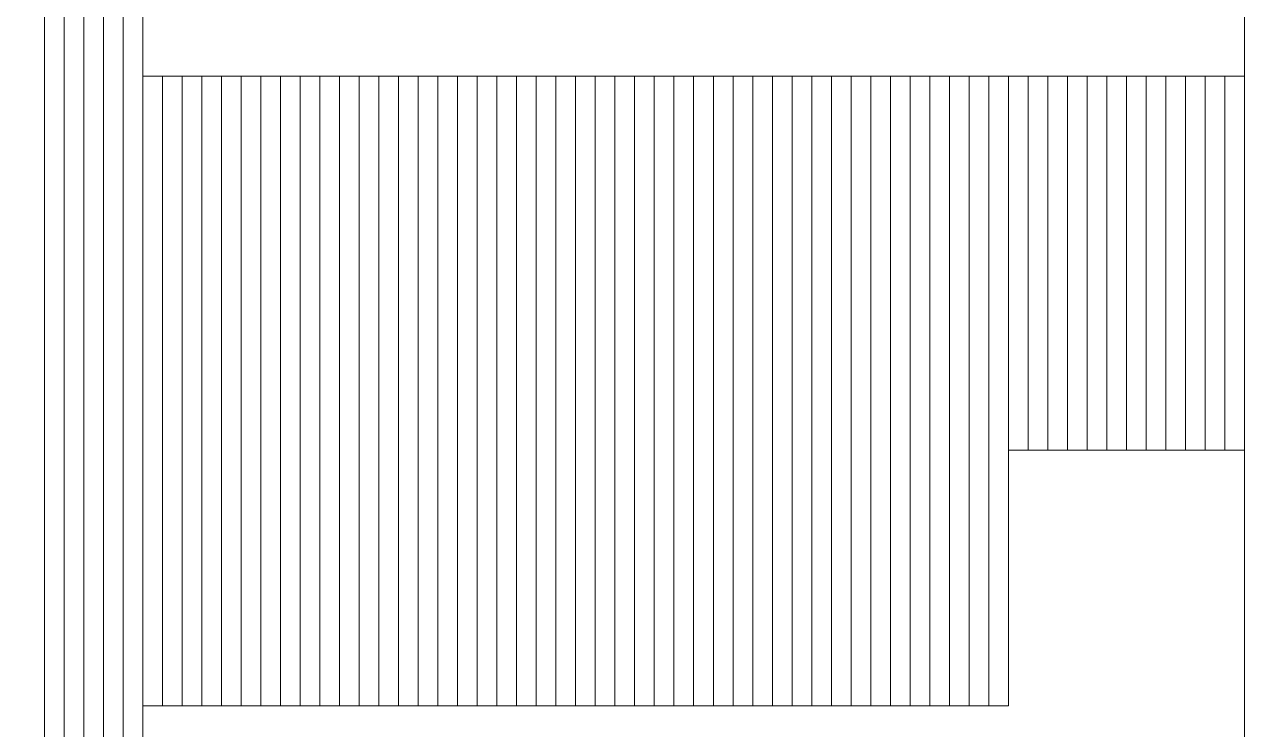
# Model space of a CAD drawing. Header units: millimetres. Extents: x -86 to 67, y -55 to 52.
# Drawn here: x 7.593 to 9.18, y -50.664 to -49.755 of the extents above; entities that cross this region are included whole.
import ezdxf

# ---------------------------------------------------------------- set-up
doc = ezdxf.new("R2010")
doc.units = ezdxf.units.MM
doc.header["$MEASUREMENT"] = 0
doc.layers.add('BG_OUTLINE', color=7, linetype='Continuous')
doc.layers.add('MA_PEN3', color=7, linetype='Continuous')

msp = doc.modelspace()

# ---------------------------------------------------------------- linework, layer by layer
at = {"layer": 'BG_OUTLINE', "color": 3, "lineweight": 9}
msp.add_open_spline([(-60.0926, 34.7331), (-60.0926, 34.7331), (63.7724, 34.7331), (63.7724, 34.7331), (63.7724, 34.7331), (64.585, 34.7336), (65.3646, 34.4113), (65.9396, 33.837), (65.9396, 33.837), (66.5146, 33.2627), (66.8379, 32.4797), (66.8384, 31.667), (66.8384, 31.667), (66.8384, 31.667), (66.8412, -52.28), (66.8412, -52.28), (66.8412, -52.28), (66.8412, -52.28), (66.8384, -52.1933), (66.8384, -52.1933), (66.8384, -52.1933), (66.8389, -53.006), (66.5166, -53.7856), (65.9424, -54.3606), (65.9424, -54.3606), (65.3681, -54.9356), (64.585, -55.2589), (63.7724, -55.2594), (63.7724, -55.2594), (63.7724, -55.2594), (-60.1869, -55.2594), (-60.1869, -55.2594), (-60.1869, -55.2594), (-60.1869, -55.2594), (-60.0853, -55.2518), (-60.0853, -55.2518), (-60.0853, -55.2518), (-60.8979, -55.2523), (-61.6775, -54.9299), (-62.2525, -54.3557), (-62.2525, -54.3557), (-62.8275, -53.7814), (-63.1508, -52.9984), (-63.1513, -52.1857), (-63.1513, -52.1857), (-63.1513, -52.1857), (-63.1587, 31.667), (-63.1587, 31.667), (-63.1587, 31.667), (-63.1592, 32.4797), (-62.8369, 33.2593), (-62.2626, 33.8343), (-62.2626, 33.8343), (-61.6883, 34.4093), (-60.9053, 34.7326), (-60.0926, 34.7331)], degree=3, knots=[0, 0, 0, 0, 0.071429, 0.071429, 0.071429, 0.071429, 0.142857, 0.142857, 0.142857, 0.142857, 0.214286, 0.214286, 0.214286, 0.214286, 0.285714, 0.285714, 0.285714, 0.285714, 0.357143, 0.357143, 0.357143, 0.357143, 0.428571, 0.428571, 0.428571, 0.428571, 0.5, 0.5, 0.5, 0.5, 0.571429, 0.571429, 0.571429, 0.571429, 0.642857, 0.642857, 0.642857, 0.642857, 0.714286, 0.714286, 0.714286, 0.714286, 0.785714, 0.785714, 0.785714, 0.785714, 0.857143, 0.857143, 0.857143, 0.857143, 0.928571, 0.928571, 0.928571, 0.928571, 1, 1, 1, 1], dxfattribs=at)
at = {"layer": 'MA_PEN3', "color": 5, "lineweight": 9}
for points in [[(7.6438, -51.8024), (7.6438, -51.8024), (7.6184, -51.8024), (7.6184, -51.8024), (7.6184, -51.8024), (7.6184, -51.8024), (7.6184, -46.7478), (7.6184, -46.7478), (7.6184, -46.7478), (7.6184, -46.7478), (7.6438, -46.7478), (7.6438, -46.7478), (7.6438, -46.7478), (7.6438, -46.7478), (7.6438, -51.8024), (7.6438, -51.8024)], [(7.6692, -51.8024), (7.6692, -51.8024), (7.6438, -51.8024), (7.6438, -51.8024), (7.6438, -51.8024), (7.6438, -51.8024), (7.6438, -46.7478), (7.6438, -46.7478), (7.6438, -46.7478), (7.6438, -46.7478), (7.6692, -46.7478), (7.6692, -46.7478), (7.6692, -46.7478), (7.6692, -46.7478), (7.6692, -51.8024), (7.6692, -51.8024)], [(7.6946, -51.8024), (7.6946, -51.8024), (7.6692, -51.8024), (7.6692, -51.8024), (7.6692, -51.8024), (7.6692, -51.8024), (7.6692, -46.7478), (7.6692, -46.7478), (7.6692, -46.7478), (7.6692, -46.7478), (7.6946, -46.7478), (7.6946, -46.7478), (7.6946, -46.7478), (7.6946, -46.7478), (7.6946, -51.8024), (7.6946, -51.8024)], [(7.72, -51.8024), (7.72, -51.8024), (7.6946, -51.8024), (7.6946, -51.8024), (7.6946, -51.8024), (7.6946, -51.8024), (7.6946, -46.7478), (7.6946, -46.7478), (7.6946, -46.7478), (7.6946, -46.7478), (7.72, -46.7478), (7.72, -46.7478), (7.72, -46.7478), (7.72, -46.7478), (7.72, -51.8024), (7.72, -51.8024)], [(9.1932, -51.8024), (9.1932, -51.8024), (9.1678, -51.8024), (9.1678, -51.8024), (9.1678, -51.8024), (9.1678, -51.8024), (9.1678, -46.7478), (9.1678, -46.7478), (9.1678, -46.7478), (9.1678, -46.7478), (9.1932, -46.7478), (9.1932, -46.7478), (9.1932, -46.7478), (9.1932, -46.7478), (9.1932, -51.8024), (9.1932, -51.8024)], [(7.7454, -51.8024), (7.7454, -51.8024), (7.72, -51.8024), (7.72, -51.8024), (7.72, -51.8024), (7.72, -51.8024), (7.72, -47.3066), (7.72, -47.3066), (7.72, -47.3066), (7.72, -47.3066), (7.7454, -47.3066), (7.7454, -47.3066), (7.7454, -47.3066), (7.7454, -47.3066), (7.7454, -51.8024), (7.7454, -51.8024)], [(7.7708, -50.634), (7.7708, -50.634), (7.7454, -50.634), (7.7454, -50.634), (7.7454, -50.634), (7.7454, -50.634), (7.7454, -49.8212), (7.7454, -49.8212), (7.7454, -49.8212), (7.7454, -49.8212), (7.7708, -49.8212), (7.7708, -49.8212), (7.7708, -49.8212), (7.7708, -49.8212), (7.7708, -50.634), (7.7708, -50.634)], [(7.7962, -50.634), (7.7962, -50.634), (7.7708, -50.634), (7.7708, -50.634), (7.7708, -50.634), (7.7708, -50.634), (7.7708, -49.8212), (7.7708, -49.8212), (7.7708, -49.8212), (7.7708, -49.8212), (7.7962, -49.8212), (7.7962, -49.8212), (7.7962, -49.8212), (7.7962, -49.8212), (7.7962, -50.634), (7.7962, -50.634)], [(7.8216, -50.634), (7.8216, -50.634), (7.7962, -50.634), (7.7962, -50.634), (7.7962, -50.634), (7.7962, -50.634), (7.7962, -49.8212), (7.7962, -49.8212), (7.7962, -49.8212), (7.7962, -49.8212), (7.8216, -49.8212), (7.8216, -49.8212), (7.8216, -49.8212), (7.8216, -49.8212), (7.8216, -50.634), (7.8216, -50.634)], [(7.847, -50.634), (7.847, -50.634), (7.8216, -50.634), (7.8216, -50.634), (7.8216, -50.634), (7.8216, -50.634), (7.8216, -49.8212), (7.8216, -49.8212), (7.8216, -49.8212), (7.8216, -49.8212), (7.847, -49.8212), (7.847, -49.8212), (7.847, -49.8212), (7.847, -49.8212), (7.847, -50.634), (7.847, -50.634)], [(7.8724, -50.634), (7.8724, -50.634), (7.847, -50.634), (7.847, -50.634), (7.847, -50.634), (7.847, -50.634), (7.847, -49.8212), (7.847, -49.8212), (7.847, -49.8212), (7.847, -49.8212), (7.8724, -49.8212), (7.8724, -49.8212), (7.8724, -49.8212), (7.8724, -49.8212), (7.8724, -50.634), (7.8724, -50.634)], [(7.8978, -50.634), (7.8978, -50.634), (7.8724, -50.634), (7.8724, -50.634), (7.8724, -50.634), (7.8724, -50.634), (7.8724, -49.8212), (7.8724, -49.8212), (7.8724, -49.8212), (7.8724, -49.8212), (7.8978, -49.8212), (7.8978, -49.8212), (7.8978, -49.8212), (7.8978, -49.8212), (7.8978, -50.634), (7.8978, -50.634)], [(7.9232, -50.634), (7.9232, -50.634), (7.8978, -50.634), (7.8978, -50.634), (7.8978, -50.634), (7.8978, -50.634), (7.8978, -49.8212), (7.8978, -49.8212), (7.8978, -49.8212), (7.8978, -49.8212), (7.9232, -49.8212), (7.9232, -49.8212), (7.9232, -49.8212), (7.9232, -49.8212), (7.9232, -50.634), (7.9232, -50.634)], [(7.9486, -50.634), (7.9486, -50.634), (7.9232, -50.634), (7.9232, -50.634), (7.9232, -50.634), (7.9232, -50.634), (7.9232, -49.8212), (7.9232, -49.8212), (7.9232, -49.8212), (7.9232, -49.8212), (7.9486, -49.8212), (7.9486, -49.8212), (7.9486, -49.8212), (7.9486, -49.8212), (7.9486, -50.634), (7.9486, -50.634)], [(7.974, -50.634), (7.974, -50.634), (7.9486, -50.634), (7.9486, -50.634), (7.9486, -50.634), (7.9486, -50.634), (7.9486, -49.8212), (7.9486, -49.8212), (7.9486, -49.8212), (7.9486, -49.8212), (7.974, -49.8212), (7.974, -49.8212), (7.974, -49.8212), (7.974, -49.8212), (7.974, -50.634), (7.974, -50.634)], [(7.9994, -50.634), (7.9994, -50.634), (7.974, -50.634), (7.974, -50.634), (7.974, -50.634), (7.974, -50.634), (7.974, -49.8212), (7.974, -49.8212), (7.974, -49.8212), (7.974, -49.8212), (7.9994, -49.8212), (7.9994, -49.8212), (7.9994, -49.8212), (7.9994, -49.8212), (7.9994, -50.634), (7.9994, -50.634)], [(8.0248, -50.634), (8.0248, -50.634), (7.9994, -50.634), (7.9994, -50.634), (7.9994, -50.634), (7.9994, -50.634), (7.9994, -49.8212), (7.9994, -49.8212), (7.9994, -49.8212), (7.9994, -49.8212), (8.0248, -49.8212), (8.0248, -49.8212), (8.0248, -49.8212), (8.0248, -49.8212), (8.0248, -50.634), (8.0248, -50.634)], [(8.0502, -50.634), (8.0502, -50.634), (8.0248, -50.634), (8.0248, -50.634), (8.0248, -50.634), (8.0248, -50.634), (8.0248, -49.8212), (8.0248, -49.8212), (8.0248, -49.8212), (8.0248, -49.8212), (8.0502, -49.8212), (8.0502, -49.8212), (8.0502, -49.8212), (8.0502, -49.8212), (8.0502, -50.634), (8.0502, -50.634)], [(8.0756, -50.634), (8.0756, -50.634), (8.0502, -50.634), (8.0502, -50.634), (8.0502, -50.634), (8.0502, -50.634), (8.0502, -49.8212), (8.0502, -49.8212), (8.0502, -49.8212), (8.0502, -49.8212), (8.0756, -49.8212), (8.0756, -49.8212), (8.0756, -49.8212), (8.0756, -49.8212), (8.0756, -50.634), (8.0756, -50.634)], [(8.101, -50.634), (8.101, -50.634), (8.0756, -50.634), (8.0756, -50.634), (8.0756, -50.634), (8.0756, -50.634), (8.0756, -49.8212), (8.0756, -49.8212), (8.0756, -49.8212), (8.0756, -49.8212), (8.101, -49.8212), (8.101, -49.8212), (8.101, -49.8212), (8.101, -49.8212), (8.101, -50.634), (8.101, -50.634)], [(8.1264, -50.634), (8.1264, -50.634), (8.101, -50.634), (8.101, -50.634), (8.101, -50.634), (8.101, -50.634), (8.101, -49.8212), (8.101, -49.8212), (8.101, -49.8212), (8.101, -49.8212), (8.1264, -49.8212), (8.1264, -49.8212), (8.1264, -49.8212), (8.1264, -49.8212), (8.1264, -50.634), (8.1264, -50.634)], [(8.1518, -50.634), (8.1518, -50.634), (8.1264, -50.634), (8.1264, -50.634), (8.1264, -50.634), (8.1264, -50.634), (8.1264, -49.8212), (8.1264, -49.8212), (8.1264, -49.8212), (8.1264, -49.8212), (8.1518, -49.8212), (8.1518, -49.8212), (8.1518, -49.8212), (8.1518, -49.8212), (8.1518, -50.634), (8.1518, -50.634)], [(8.1772, -50.634), (8.1772, -50.634), (8.1518, -50.634), (8.1518, -50.634), (8.1518, -50.634), (8.1518, -50.634), (8.1518, -49.8212), (8.1518, -49.8212), (8.1518, -49.8212), (8.1518, -49.8212), (8.1772, -49.8212), (8.1772, -49.8212), (8.1772, -49.8212), (8.1772, -49.8212), (8.1772, -50.634), (8.1772, -50.634)], [(8.2026, -50.634), (8.2026, -50.634), (8.1772, -50.634), (8.1772, -50.634), (8.1772, -50.634), (8.1772, -50.634), (8.1772, -49.8212), (8.1772, -49.8212), (8.1772, -49.8212), (8.1772, -49.8212), (8.2026, -49.8212), (8.2026, -49.8212), (8.2026, -49.8212), (8.2026, -49.8212), (8.2026, -50.634), (8.2026, -50.634)], [(8.228, -50.634), (8.228, -50.634), (8.2026, -50.634), (8.2026, -50.634), (8.2026, -50.634), (8.2026, -50.634), (8.2026, -49.8212), (8.2026, -49.8212), (8.2026, -49.8212), (8.2026, -49.8212), (8.228, -49.8212), (8.228, -49.8212), (8.228, -49.8212), (8.228, -49.8212), (8.228, -50.634), (8.228, -50.634)], [(8.2534, -50.634), (8.2534, -50.634), (8.228, -50.634), (8.228, -50.634), (8.228, -50.634), (8.228, -50.634), (8.228, -49.8212), (8.228, -49.8212), (8.228, -49.8212), (8.228, -49.8212), (8.2534, -49.8212), (8.2534, -49.8212), (8.2534, -49.8212), (8.2534, -49.8212), (8.2534, -50.634), (8.2534, -50.634)], [(8.2788, -50.634), (8.2788, -50.634), (8.2534, -50.634), (8.2534, -50.634), (8.2534, -50.634), (8.2534, -50.634), (8.2534, -49.8212), (8.2534, -49.8212), (8.2534, -49.8212), (8.2534, -49.8212), (8.2788, -49.8212), (8.2788, -49.8212), (8.2788, -49.8212), (8.2788, -49.8212), (8.2788, -50.634), (8.2788, -50.634)], [(8.3042, -50.634), (8.3042, -50.634), (8.2788, -50.634), (8.2788, -50.634), (8.2788, -50.634), (8.2788, -50.634), (8.2788, -49.8212), (8.2788, -49.8212), (8.2788, -49.8212), (8.2788, -49.8212), (8.3042, -49.8212), (8.3042, -49.8212), (8.3042, -49.8212), (8.3042, -49.8212), (8.3042, -50.634), (8.3042, -50.634)], [(8.3296, -50.634), (8.3296, -50.634), (8.3042, -50.634), (8.3042, -50.634), (8.3042, -50.634), (8.3042, -50.634), (8.3042, -49.8212), (8.3042, -49.8212), (8.3042, -49.8212), (8.3042, -49.8212), (8.3296, -49.8212), (8.3296, -49.8212), (8.3296, -49.8212), (8.3296, -49.8212), (8.3296, -50.634), (8.3296, -50.634)], [(8.355, -50.634), (8.355, -50.634), (8.3296, -50.634), (8.3296, -50.634), (8.3296, -50.634), (8.3296, -50.634), (8.3296, -49.8212), (8.3296, -49.8212), (8.3296, -49.8212), (8.3296, -49.8212), (8.355, -49.8212), (8.355, -49.8212), (8.355, -49.8212), (8.355, -49.8212), (8.355, -50.634), (8.355, -50.634)], [(8.3804, -50.634), (8.3804, -50.634), (8.355, -50.634), (8.355, -50.634), (8.355, -50.634), (8.355, -50.634), (8.355, -49.8212), (8.355, -49.8212), (8.355, -49.8212), (8.355, -49.8212), (8.3804, -49.8212), (8.3804, -49.8212), (8.3804, -49.8212), (8.3804, -49.8212), (8.3804, -50.634), (8.3804, -50.634)], [(8.4058, -50.634), (8.4058, -50.634), (8.3804, -50.634), (8.3804, -50.634), (8.3804, -50.634), (8.3804, -50.634), (8.3804, -49.8212), (8.3804, -49.8212), (8.3804, -49.8212), (8.3804, -49.8212), (8.4058, -49.8212), (8.4058, -49.8212), (8.4058, -49.8212), (8.4058, -49.8212), (8.4058, -50.634), (8.4058, -50.634)], [(8.4312, -50.634), (8.4312, -50.634), (8.4058, -50.634), (8.4058, -50.634), (8.4058, -50.634), (8.4058, -50.634), (8.4058, -49.8212), (8.4058, -49.8212), (8.4058, -49.8212), (8.4058, -49.8212), (8.4312, -49.8212), (8.4312, -49.8212), (8.4312, -49.8212), (8.4312, -49.8212), (8.4312, -50.634), (8.4312, -50.634)], [(8.4566, -50.634), (8.4566, -50.634), (8.4312, -50.634), (8.4312, -50.634), (8.4312, -50.634), (8.4312, -50.634), (8.4312, -49.8212), (8.4312, -49.8212), (8.4312, -49.8212), (8.4312, -49.8212), (8.4566, -49.8212), (8.4566, -49.8212), (8.4566, -49.8212), (8.4566, -49.8212), (8.4566, -50.634), (8.4566, -50.634)], [(8.482, -50.634), (8.482, -50.634), (8.4566, -50.634), (8.4566, -50.634), (8.4566, -50.634), (8.4566, -50.634), (8.4566, -49.8212), (8.4566, -49.8212), (8.4566, -49.8212), (8.4566, -49.8212), (8.482, -49.8212), (8.482, -49.8212), (8.482, -49.8212), (8.482, -49.8212), (8.482, -50.634), (8.482, -50.634)], [(8.5074, -50.634), (8.5074, -50.634), (8.482, -50.634), (8.482, -50.634), (8.482, -50.634), (8.482, -50.634), (8.482, -49.8212), (8.482, -49.8212), (8.482, -49.8212), (8.482, -49.8212), (8.5074, -49.8212), (8.5074, -49.8212), (8.5074, -49.8212), (8.5074, -49.8212), (8.5074, -50.634), (8.5074, -50.634)], [(8.5328, -50.634), (8.5328, -50.634), (8.5074, -50.634), (8.5074, -50.634), (8.5074, -50.634), (8.5074, -50.634), (8.5074, -49.8212), (8.5074, -49.8212), (8.5074, -49.8212), (8.5074, -49.8212), (8.5328, -49.8212), (8.5328, -49.8212), (8.5328, -49.8212), (8.5328, -49.8212), (8.5328, -50.634), (8.5328, -50.634)], [(8.5582, -50.634), (8.5582, -50.634), (8.5328, -50.634), (8.5328, -50.634), (8.5328, -50.634), (8.5328, -50.634), (8.5328, -49.8212), (8.5328, -49.8212), (8.5328, -49.8212), (8.5328, -49.8212), (8.5582, -49.8212), (8.5582, -49.8212), (8.5582, -49.8212), (8.5582, -49.8212), (8.5582, -50.634), (8.5582, -50.634)], [(8.5836, -50.634), (8.5836, -50.634), (8.5582, -50.634), (8.5582, -50.634), (8.5582, -50.634), (8.5582, -50.634), (8.5582, -49.8212), (8.5582, -49.8212), (8.5582, -49.8212), (8.5582, -49.8212), (8.5836, -49.8212), (8.5836, -49.8212), (8.5836, -49.8212), (8.5836, -49.8212), (8.5836, -50.634), (8.5836, -50.634)], [(8.609, -50.634), (8.609, -50.634), (8.5836, -50.634), (8.5836, -50.634), (8.5836, -50.634), (8.5836, -50.634), (8.5836, -49.8212), (8.5836, -49.8212), (8.5836, -49.8212), (8.5836, -49.8212), (8.609, -49.8212), (8.609, -49.8212), (8.609, -49.8212), (8.609, -49.8212), (8.609, -50.634), (8.609, -50.634)], [(8.6344, -50.634), (8.6344, -50.634), (8.609, -50.634), (8.609, -50.634), (8.609, -50.634), (8.609, -50.634), (8.609, -49.8212), (8.609, -49.8212), (8.609, -49.8212), (8.609, -49.8212), (8.6344, -49.8212), (8.6344, -49.8212), (8.6344, -49.8212), (8.6344, -49.8212), (8.6344, -50.634), (8.6344, -50.634)], [(8.6598, -50.634), (8.6598, -50.634), (8.6344, -50.634), (8.6344, -50.634), (8.6344, -50.634), (8.6344, -50.634), (8.6344, -49.8212), (8.6344, -49.8212), (8.6344, -49.8212), (8.6344, -49.8212), (8.6598, -49.8212), (8.6598, -49.8212), (8.6598, -49.8212), (8.6598, -49.8212), (8.6598, -50.634), (8.6598, -50.634)], [(8.6852, -50.634), (8.6852, -50.634), (8.6598, -50.634), (8.6598, -50.634), (8.6598, -50.634), (8.6598, -50.634), (8.6598, -49.8212), (8.6598, -49.8212), (8.6598, -49.8212), (8.6598, -49.8212), (8.6852, -49.8212), (8.6852, -49.8212), (8.6852, -49.8212), (8.6852, -49.8212), (8.6852, -50.634), (8.6852, -50.634)], [(8.7106, -50.634), (8.7106, -50.634), (8.6852, -50.634), (8.6852, -50.634), (8.6852, -50.634), (8.6852, -50.634), (8.6852, -49.8212), (8.6852, -49.8212), (8.6852, -49.8212), (8.6852, -49.8212), (8.7106, -49.8212), (8.7106, -49.8212), (8.7106, -49.8212), (8.7106, -49.8212), (8.7106, -50.634), (8.7106, -50.634)], [(8.736, -50.634), (8.736, -50.634), (8.7106, -50.634), (8.7106, -50.634), (8.7106, -50.634), (8.7106, -50.634), (8.7106, -49.8212), (8.7106, -49.8212), (8.7106, -49.8212), (8.7106, -49.8212), (8.736, -49.8212), (8.736, -49.8212), (8.736, -49.8212), (8.736, -49.8212), (8.736, -50.634), (8.736, -50.634)], [(8.7614, -50.634), (8.7614, -50.634), (8.736, -50.634), (8.736, -50.634), (8.736, -50.634), (8.736, -50.634), (8.736, -49.8212), (8.736, -49.8212), (8.736, -49.8212), (8.736, -49.8212), (8.7614, -49.8212), (8.7614, -49.8212), (8.7614, -49.8212), (8.7614, -49.8212), (8.7614, -50.634), (8.7614, -50.634)], [(8.7868, -50.634), (8.7868, -50.634), (8.7614, -50.634), (8.7614, -50.634), (8.7614, -50.634), (8.7614, -50.634), (8.7614, -49.8212), (8.7614, -49.8212), (8.7614, -49.8212), (8.7614, -49.8212), (8.7868, -49.8212), (8.7868, -49.8212), (8.7868, -49.8212), (8.7868, -49.8212), (8.7868, -50.634), (8.7868, -50.634)], [(8.8122, -50.634), (8.8122, -50.634), (8.7868, -50.634), (8.7868, -50.634), (8.7868, -50.634), (8.7868, -50.634), (8.7868, -49.8212), (8.7868, -49.8212), (8.7868, -49.8212), (8.7868, -49.8212), (8.8122, -49.8212), (8.8122, -49.8212), (8.8122, -49.8212), (8.8122, -49.8212), (8.8122, -50.634), (8.8122, -50.634)], [(8.8376, -50.634), (8.8376, -50.634), (8.8122, -50.634), (8.8122, -50.634), (8.8122, -50.634), (8.8122, -50.634), (8.8122, -49.8212), (8.8122, -49.8212), (8.8122, -49.8212), (8.8122, -49.8212), (8.8376, -49.8212), (8.8376, -49.8212), (8.8376, -49.8212), (8.8376, -49.8212), (8.8376, -50.634), (8.8376, -50.634)], [(8.863, -50.634), (8.863, -50.634), (8.8376, -50.634), (8.8376, -50.634), (8.8376, -50.634), (8.8376, -50.634), (8.8376, -49.8212), (8.8376, -49.8212), (8.8376, -49.8212), (8.8376, -49.8212), (8.863, -49.8212), (8.863, -49.8212), (8.863, -49.8212), (8.863, -49.8212), (8.863, -50.634), (8.863, -50.634)], [(8.8884, -50.3038), (8.8884, -50.3038), (8.863, -50.3038), (8.863, -50.3038), (8.863, -50.3038), (8.863, -50.3038), (8.863, -49.8212), (8.863, -49.8212), (8.863, -49.8212), (8.863, -49.8212), (8.8884, -49.8212), (8.8884, -49.8212), (8.8884, -49.8212), (8.8884, -49.8212), (8.8884, -50.3038), (8.8884, -50.3038)], [(8.9138, -50.3038), (8.9138, -50.3038), (8.8884, -50.3038), (8.8884, -50.3038), (8.8884, -50.3038), (8.8884, -50.3038), (8.8884, -49.8212), (8.8884, -49.8212), (8.8884, -49.8212), (8.8884, -49.8212), (8.9138, -49.8212), (8.9138, -49.8212), (8.9138, -49.8212), (8.9138, -49.8212), (8.9138, -50.3038), (8.9138, -50.3038)], [(8.9392, -50.3038), (8.9392, -50.3038), (8.9138, -50.3038), (8.9138, -50.3038), (8.9138, -50.3038), (8.9138, -50.3038), (8.9138, -49.8212), (8.9138, -49.8212), (8.9138, -49.8212), (8.9138, -49.8212), (8.9392, -49.8212), (8.9392, -49.8212), (8.9392, -49.8212), (8.9392, -49.8212), (8.9392, -50.3038), (8.9392, -50.3038)], [(8.9646, -50.3038), (8.9646, -50.3038), (8.9392, -50.3038), (8.9392, -50.3038), (8.9392, -50.3038), (8.9392, -50.3038), (8.9392, -49.8212), (8.9392, -49.8212), (8.9392, -49.8212), (8.9392, -49.8212), (8.9646, -49.8212), (8.9646, -49.8212), (8.9646, -49.8212), (8.9646, -49.8212), (8.9646, -50.3038), (8.9646, -50.3038)], [(8.99, -50.3038), (8.99, -50.3038), (8.9646, -50.3038), (8.9646, -50.3038), (8.9646, -50.3038), (8.9646, -50.3038), (8.9646, -49.8212), (8.9646, -49.8212), (8.9646, -49.8212), (8.9646, -49.8212), (8.99, -49.8212), (8.99, -49.8212), (8.99, -49.8212), (8.99, -49.8212), (8.99, -50.3038), (8.99, -50.3038)], [(9.0154, -50.3038), (9.0154, -50.3038), (8.99, -50.3038), (8.99, -50.3038), (8.99, -50.3038), (8.99, -50.3038), (8.99, -49.8212), (8.99, -49.8212), (8.99, -49.8212), (8.99, -49.8212), (9.0154, -49.8212), (9.0154, -49.8212), (9.0154, -49.8212), (9.0154, -49.8212), (9.0154, -50.3038), (9.0154, -50.3038)], [(9.0408, -50.3038), (9.0408, -50.3038), (9.0154, -50.3038), (9.0154, -50.3038), (9.0154, -50.3038), (9.0154, -50.3038), (9.0154, -49.8212), (9.0154, -49.8212), (9.0154, -49.8212), (9.0154, -49.8212), (9.0408, -49.8212), (9.0408, -49.8212), (9.0408, -49.8212), (9.0408, -49.8212), (9.0408, -50.3038), (9.0408, -50.3038)], [(9.0662, -50.3038), (9.0662, -50.3038), (9.0408, -50.3038), (9.0408, -50.3038), (9.0408, -50.3038), (9.0408, -50.3038), (9.0408, -49.8212), (9.0408, -49.8212), (9.0408, -49.8212), (9.0408, -49.8212), (9.0662, -49.8212), (9.0662, -49.8212), (9.0662, -49.8212), (9.0662, -49.8212), (9.0662, -50.3038), (9.0662, -50.3038)], [(9.0916, -50.3038), (9.0916, -50.3038), (9.0662, -50.3038), (9.0662, -50.3038), (9.0662, -50.3038), (9.0662, -50.3038), (9.0662, -49.8212), (9.0662, -49.8212), (9.0662, -49.8212), (9.0662, -49.8212), (9.0916, -49.8212), (9.0916, -49.8212), (9.0916, -49.8212), (9.0916, -49.8212), (9.0916, -50.3038), (9.0916, -50.3038)], [(9.117, -50.3038), (9.117, -50.3038), (9.0916, -50.3038), (9.0916, -50.3038), (9.0916, -50.3038), (9.0916, -50.3038), (9.0916, -49.8212), (9.0916, -49.8212), (9.0916, -49.8212), (9.0916, -49.8212), (9.117, -49.8212), (9.117, -49.8212), (9.117, -49.8212), (9.117, -49.8212), (9.117, -50.3038), (9.117, -50.3038)], [(9.1424, -50.3038), (9.1424, -50.3038), (9.117, -50.3038), (9.117, -50.3038), (9.117, -50.3038), (9.117, -50.3038), (9.117, -49.8212), (9.117, -49.8212), (9.117, -49.8212), (9.117, -49.8212), (9.1424, -49.8212), (9.1424, -49.8212), (9.1424, -49.8212), (9.1424, -49.8212), (9.1424, -50.3038), (9.1424, -50.3038)], [(9.1678, -50.3038), (9.1678, -50.3038), (9.1424, -50.3038), (9.1424, -50.3038), (9.1424, -50.3038), (9.1424, -50.3038), (9.1424, -49.8212), (9.1424, -49.8212), (9.1424, -49.8212), (9.1424, -49.8212), (9.1678, -49.8212), (9.1678, -49.8212), (9.1678, -49.8212), (9.1678, -49.8212), (9.1678, -50.3038), (9.1678, -50.3038)]]:
    msp.add_open_spline(points, degree=3, knots=[0, 0, 0, 0, 0.25, 0.25, 0.25, 0.25, 0.5, 0.5, 0.5, 0.5, 0.75, 0.75, 0.75, 0.75, 1, 1, 1, 1], dxfattribs=at)

doc.saveas('drawing.dxf')
